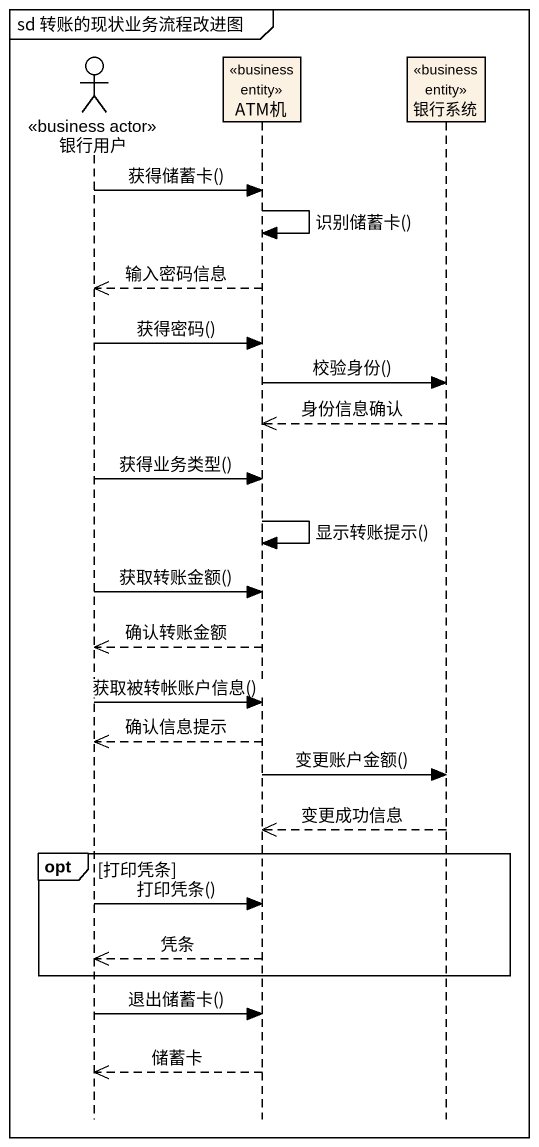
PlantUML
@startuml
mainframe sd 转账的现状业务流程改进图
hide footbox
actor 银行用户 <<business actor>>
participant ATM机 <<business entity>>
participant 银行系统 <<business entity>>

银行用户 -> ATM机 : 获得储蓄卡()
ATM机 -> ATM机 : 识别储蓄卡()
ATM机 -->> 银行用户 : 输入密码信息
银行用户 -> ATM机 : 获得密码()
ATM机 -> 银行系统 : 校验身份()
银行系统 -->> ATM机 : 身份信息确认
银行用户 -> ATM机 : 获得业务类型()
ATM机 -> ATM机 : 显示转账提示()
银行用户 -> ATM机 : 获取转账金额()
ATM机 -->> 银行用户 : 确认转账金额
银行用户 -> ATM机 : 获取被转帐账户信息()
ATM机 -->> 银行用户 : 确认信息提示
ATM机 -> 银行系统 : 变更账户金额()
银行系统 -->> ATM机 : 变更成功信息
opt 打印凭条
  银行用户 -> ATM机 : 打印凭条()
  ATM机 -->> 银行用户 : 凭条
end
银行用户 -> ATM机 : 退出储蓄卡()
ATM机 -->> 银行用户 : 储蓄卡
@enduml
